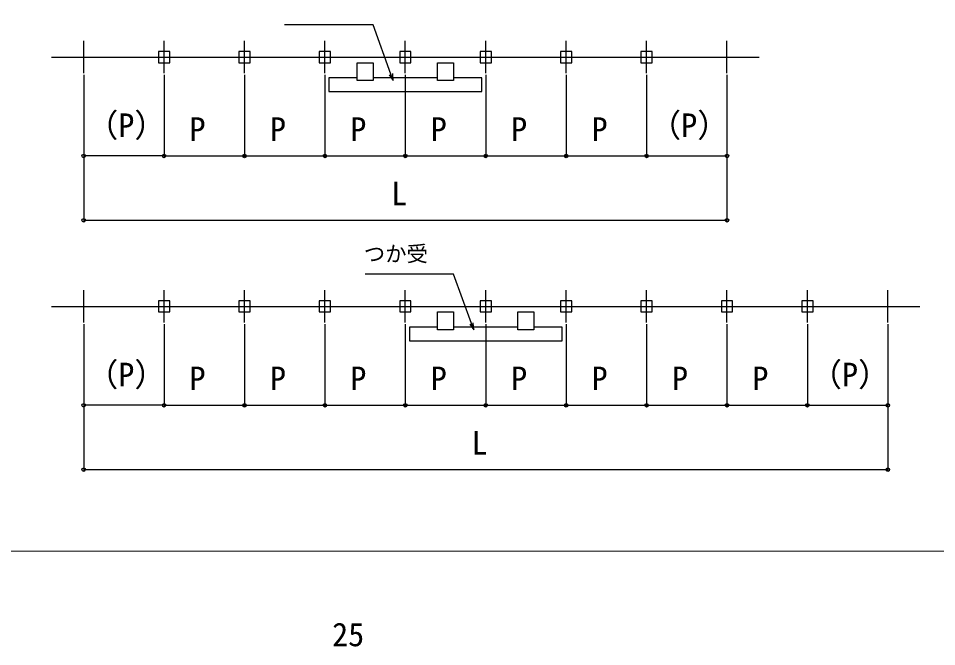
# Model space of a CAD drawing. Units: millimetres, scale not verified. Extents: x -875 to 875, y -1305 to 1298.
# Drawn here: x -162 to 409, y 239 to 630 of the extents above; entities that cross this region are included whole.
import ezdxf
from ezdxf.enums import TextEntityAlignment as Align

# ---------------------------------------------------------------- set-up
doc = ezdxf.new("R2010")
doc.units = ezdxf.units.MM
doc.header["$LTSCALE"] = 8
doc.layers.add('0-1_TABLE1', color=7, linetype='Continuous', lineweight=18)
for name, color, linetype in [('0-5_YKK_12', 2, 'Continuous'), ('0-7_YKK_A1', 4, 'Continuous'), ('0-8_YKK_D', 6, 'Continuous')]:
    doc.layers.add(name, color=color, linetype=linetype)
doc.styles.add('ＭＳ ゴシック', font='')
doc.styles.get('ＭＳ ゴシック').set_extended_font_data('MS Gothic')

msp = doc.modelspace()

# ---------------------------------------------------------------- linework, layer by layer
at = {"layer": '0-1_TABLE1'}
msp.add_lwpolyline([(-343.633, 974.505), (477.823, 974.505), (477.823, 298.371), (-343.633, 298.371)], close=True, dxfattribs=at)
at = {"layer": '0-5_YKK_12'}
for p, q in [((-121.822, 595.511), (-121.822, 615.511)), ((-71.822, 595.511), (-71.822, 615.511)), ((-21.822, 595.511), (-21.822, 615.511)), ((28.178, 595.511), (28.178, 615.511)), ((78.178, 595.511), (78.178, 615.511)), ((128.178, 595.511), (128.178, 615.511)), ((178.178, 595.511), (178.178, 615.511)), ((228.178, 595.511), (228.178, 615.511)), ((278.178, 595.511), (278.178, 615.511)), ((-141.822, 605.511), (298.178, 605.511)), ((-121.822, 440.511), (-121.822, 460.511)), ((-71.822, 440.511), (-71.822, 460.511)), ((-21.822, 440.511), (-21.822, 460.511)), ((28.178, 440.511), (28.178, 460.511)), ((78.178, 440.511), (78.178, 460.511)), ((128.178, 440.511), (128.178, 460.511)), ((178.178, 440.511), (178.178, 460.511)), ((228.178, 440.511), (228.178, 460.511)), ((278.178, 440.511), (278.178, 460.511)), ((328.178, 440.511), (328.178, 460.511)), ((378.178, 440.511), (378.178, 460.511)), ((-141.822, 450.511), (398.178, 450.511))]:
    msp.add_line(p, q, dxfattribs=at)
at = {"layer": '0-7_YKK_A1'}
for p, q in [((48.178, 592.511), (30.678, 592.511)), ((98.178, 592.511), (58.178, 592.511)), ((98.178, 437.511), (80.678, 437.511)), ((148.178, 437.511), (108.178, 437.511))]:
    msp.add_line(p, q, dxfattribs=at)
for points in [[(-75.322, 609.011), (-75.322, 602.011), (-68.322, 602.011), (-68.322, 609.011)], [(-25.322, 609.011), (-25.322, 602.011), (-18.322, 602.011), (-18.322, 609.011)], [(24.678, 609.011), (24.678, 602.011), (31.678, 602.011), (31.678, 609.011)], [(74.678, 609.011), (74.678, 602.011), (81.678, 602.011), (81.678, 609.011)], [(124.678, 609.011), (124.678, 602.011), (131.678, 602.011), (131.678, 609.011)], [(174.678, 609.011), (174.678, 602.011), (181.678, 602.011), (181.678, 609.011)], [(224.678, 609.011), (224.678, 602.011), (231.678, 602.011), (231.678, 609.011)], [(48.178, 602.011), (58.178, 602.011), (58.178, 591.011), (48.178, 591.011)], [(98.178, 602.011), (108.178, 602.011), (108.178, 591.011), (98.178, 591.011)], [(-75.322, 454.011), (-75.322, 447.011), (-68.322, 447.011), (-68.322, 454.011)], [(-25.322, 454.011), (-25.322, 447.011), (-18.322, 447.011), (-18.322, 454.011)], [(24.678, 454.011), (24.678, 447.011), (31.678, 447.011), (31.678, 454.011)], [(74.678, 454.011), (74.678, 447.011), (81.678, 447.011), (81.678, 454.011)], [(124.678, 454.011), (124.678, 447.011), (131.678, 447.011), (131.678, 454.011)], [(174.678, 454.011), (174.678, 447.011), (181.678, 447.011), (181.678, 454.011)], [(224.678, 454.011), (224.678, 447.011), (231.678, 447.011), (231.678, 454.011)], [(274.678, 454.011), (274.678, 447.011), (281.678, 447.011), (281.678, 454.011)], [(324.678, 454.011), (324.678, 447.011), (331.678, 447.011), (331.678, 454.011)], [(98.178, 447.011), (108.178, 447.011), (108.178, 436.011), (98.178, 436.011)], [(148.178, 447.011), (158.178, 447.011), (158.178, 436.011), (148.178, 436.011)]]:
    msp.add_lwpolyline(points, close=True, dxfattribs=at)
for points in [[(30.678, 592.511), (30.678, 584.011), (125.678, 584.011), (125.678, 592.511), (108.178, 592.511)], [(80.678, 437.511), (80.678, 429.011), (175.678, 429.011), (175.678, 437.511), (158.178, 437.511)]]:
    msp.add_lwpolyline(points, dxfattribs=at)
at = {"layer": '0-8_YKK_D'}
for p, q in [((-121.822, 594.511), (-121.822, 503.011)), ((-121.822, 594.511), (-121.822, 543.011)), ((-71.822, 594.511), (-71.822, 543.011)), ((-71.822, 594.511), (-71.822, 543.011)), ((-21.822, 594.511), (-21.822, 543.011)), ((-21.822, 594.511), (-21.822, 543.011)), ((28.178, 594.511), (28.178, 543.011)), ((28.178, 594.511), (28.178, 543.011)), ((78.178, 594.511), (78.178, 543.011)), ((78.178, 594.511), (78.178, 543.011)), ((128.178, 594.511), (128.178, 543.011)), ((128.178, 594.511), (128.178, 543.011)), ((178.178, 594.511), (178.178, 543.011)), ((178.178, 594.511), (178.178, 543.011)), ((228.178, 594.511), (228.178, 543.011)), ((228.178, 594.511), (228.178, 543.011)), ((278.178, 594.511), (278.178, 503.011)), ((278.178, 594.511), (278.178, 543.011)), ((-71.822, 544.011), (-121.822, 544.011)), ((-71.822, 544.011), (-21.822, 544.011)), ((-21.822, 544.011), (28.178, 544.011)), ((28.178, 544.011), (78.178, 544.011)), ((78.178, 544.011), (128.178, 544.011)), ((128.178, 544.011), (178.178, 544.011)), ((178.178, 544.011), (228.178, 544.011)), ((228.178, 544.011), (278.178, 544.011)), ((-121.822, 504.011), (278.178, 504.011)), ((-121.822, 439.511), (-121.822, 348.011)), ((-121.822, 439.511), (-121.822, 388.011)), ((-71.822, 439.511), (-71.822, 388.011)), ((-71.822, 439.511), (-71.822, 388.011)), ((-21.822, 439.511), (-21.822, 388.011)), ((-21.822, 439.511), (-21.822, 388.011)), ((28.178, 439.511), (28.178, 388.011)), ((28.178, 439.511), (28.178, 388.011)), ((78.178, 439.511), (78.178, 388.011)), ((78.178, 439.511), (78.178, 388.011)), ((128.178, 439.511), (128.178, 388.011)), ((128.178, 439.511), (128.178, 388.011)), ((178.178, 439.511), (178.178, 388.011)), ((178.178, 439.511), (178.178, 388.011)), ((228.178, 439.511), (228.178, 388.011)), ((228.178, 439.511), (228.178, 388.011)), ((278.178, 439.511), (278.178, 388.011)), ((278.178, 439.511), (278.178, 388.011)), ((328.178, 439.511), (328.178, 388.011)), ((328.178, 439.511), (328.178, 388.011)), ((378.178, 439.511), (378.178, 348.011)), ((378.178, 439.511), (378.178, 388.011)), ((-71.822, 389.011), (-121.822, 389.011)), ((-71.822, 389.011), (-21.822, 389.011)), ((-21.822, 389.011), (28.178, 389.011)), ((28.178, 389.011), (78.178, 389.011)), ((78.178, 389.011), (128.178, 389.011)), ((128.178, 389.011), (178.178, 389.011)), ((178.178, 389.011), (228.178, 389.011)), ((228.178, 389.011), (278.178, 389.011)), ((278.178, 389.011), (328.178, 389.011)), ((328.178, 389.011), (378.178, 389.011)), ((-121.822, 349.011), (378.178, 349.011))]:
    msp.add_line(p, q, dxfattribs=at)
for points in [[(70.709, 590.842), (69.256, 594.835), (58.091, 625.511), (3.118, 625.511)], [(68.186, 594.446), (70.709, 590.842), (70.326, 595.225)], [(120.709, 435.842), (119.256, 439.835), (108.091, 470.511), (53.118, 470.511)], [(118.186, 439.446), (120.709, 435.842), (120.326, 440.225)]]:
    msp.add_lwpolyline(points, dxfattribs=at)
for centre in [(-121.822, 544.011), (-71.822, 544.011), (-71.822, 544.011), (-21.822, 544.011), (-21.822, 544.011), (28.178, 544.011), (28.178, 544.011), (78.178, 544.011), (78.178, 544.011), (128.178, 544.011), (128.178, 544.011), (178.178, 544.011), (178.178, 544.011), (228.178, 544.011), (228.178, 544.011), (278.178, 544.011), (-121.822, 504.011), (278.178, 504.011), (-121.822, 389.011), (-71.822, 389.011), (-71.822, 389.011), (-21.822, 389.011), (-21.822, 389.011), (28.178, 389.011), (28.178, 389.011), (78.178, 389.011), (78.178, 389.011), (128.178, 389.011), (128.178, 389.011), (178.178, 389.011), (178.178, 389.011), (228.178, 389.011), (228.178, 389.011), (278.178, 389.011), (278.178, 389.011), (328.178, 389.011), (328.178, 389.011), (378.178, 389.011), (-121.822, 349.011), (378.178, 349.011)]:
    msp.add_circle(centre, 1.075, dxfattribs=at)

# ---------------------------------------------------------------- texts
at = {"layer": '0-8_YKK_D', "style": 'ＭＳ ゴシック'}
for s, height, p in [('（P）', 14.66, (-120.288, 551.397)), ('（P）', 14.66, (229.712, 551.397)), ('P', 14.66, (-56.026, 549.011)), ('P', 14.66, (-6.026, 549.011)), ('P', 14.66, (43.974, 549.011)), ('P', 14.66, (93.974, 549.011)), ('P', 14.66, (143.974, 549.011)), ('P', 14.66, (193.974, 549.011)), ('L', 14.66, (69.371, 509.011)), ('つか受', 9.751, (52.354, 475.418)), ('（P）', 14.66, (-120.288, 396.397)), ('（P）', 14.66, (329.712, 396.397)), ('P', 14.66, (-56.026, 394.011)), ('P', 14.66, (-6.026, 394.011)), ('P', 14.66, (43.974, 394.011)), ('P', 14.66, (93.974, 394.011)), ('P', 14.66, (143.974, 394.011)), ('P', 14.66, (193.974, 394.011)), ('P', 14.66, (243.974, 394.011)), ('P', 14.66, (293.974, 394.011)), ('L', 14.66, (119.371, 354.011)), ('25', 14.66, (32.655, 234.8))]:
    msp.add_text(s, height=height, dxfattribs=at).set_placement(p, align=Align.BOTTOM_LEFT)

doc.saveas('drawing.dxf')
